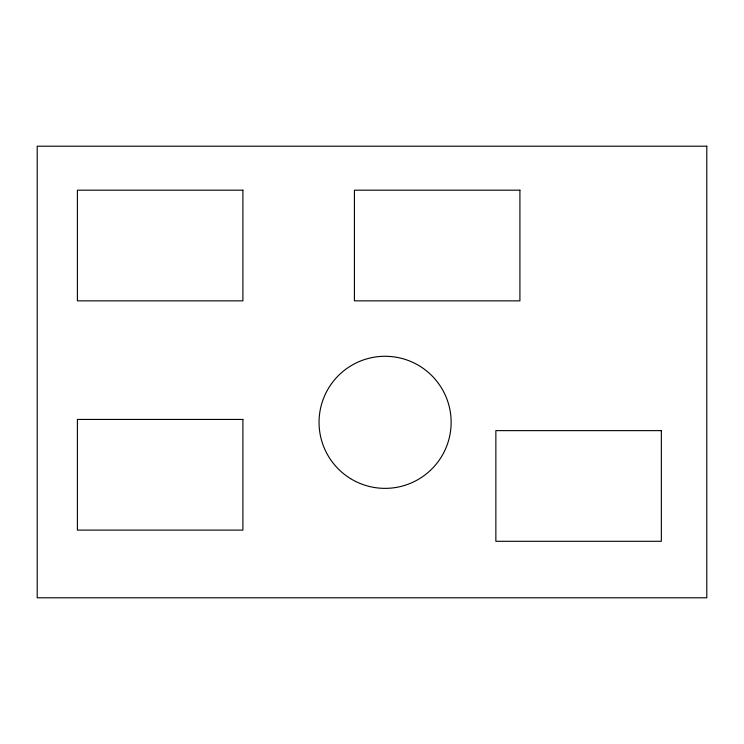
<?xml version="1.0" encoding="UTF-8"?>
<svg xmlns="http://www.w3.org/2000/svg" width="744" height="744" viewBox="0 0 744 744"><rect width="100%" height="100%" fill="white"/><g stroke="black" fill="none" stroke-linecap="round" stroke-linejoin="round"><path stroke-width="1.12" d="M706.8 146.205L37.2 146.205L37.2 597.795L706.8 597.795L706.8 146.205M242.897 190.185L77.395 190.185L77.395 300.855L242.897 300.855L242.897 190.185M519.917 190.185L354.423 190.185L354.423 300.855L519.917 300.855L519.917 190.185M242.897 419.439L77.395 419.439L77.395 530.109L242.897 530.109L242.897 419.439M661.351 430.627L495.857 430.627L495.857 541.297L661.351 541.297L661.351 430.627M350.564 478.625A66.049 66.049 0 0 0 451.115 424.08A66.049 66.049 0 0 0 353.595 364.272A66.049 66.049 0 0 0 350.564 478.625"/></g></svg>
